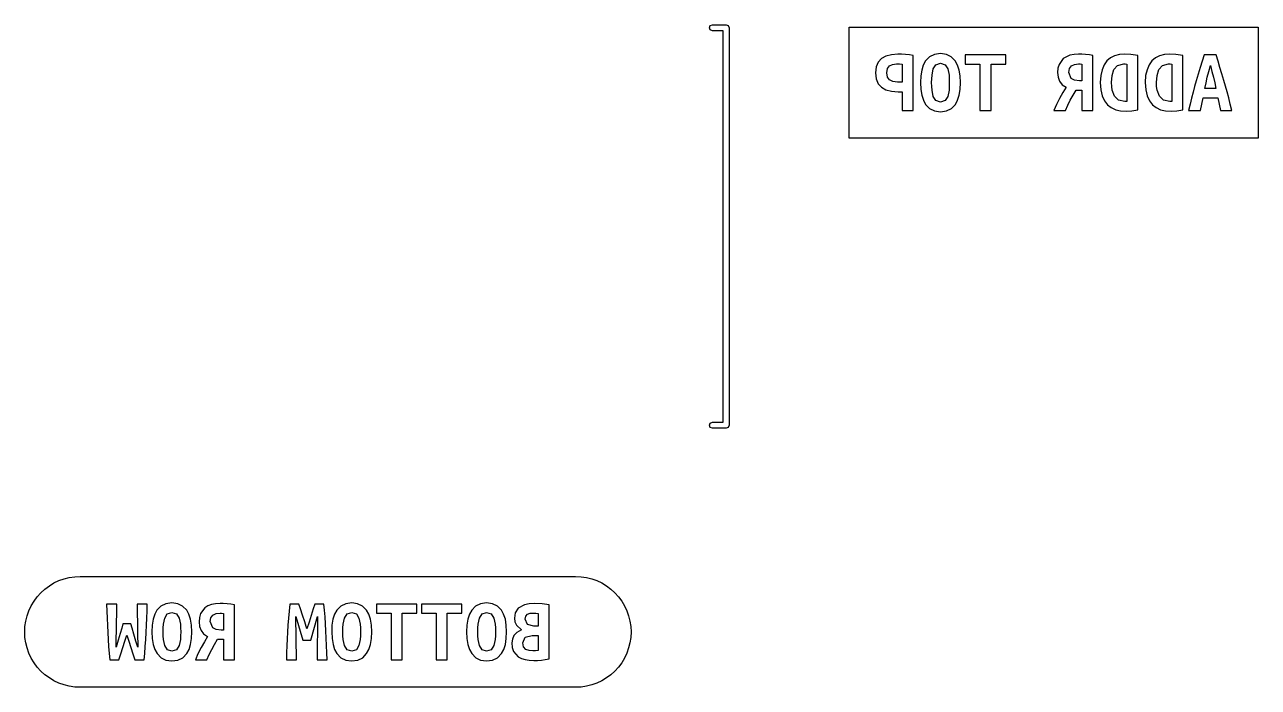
# Model space of a CAD drawing. Extents: x 15 to 417, y -164 to -100.
# Drawn here: x 163.66 to 187.62, y -161.1 to -148.23 of the extents above; entities that cross this region are included whole.
import ezdxf

# ---------------------------------------------------------------- set-up
doc = ezdxf.new("R2010")
doc.units = 0
doc.layers.add('BLACK', color=7, linetype='CONTINUOUS')

msp = doc.modelspace()

# ---------------------------------------------------------------- linework, layer by layer
at = {"layer": 'BLACK', "linetype": 'CONTINUOUS'}
for p, q in [((176.954, -148.286), (176.971, -148.244)), ((176.971, -148.328), (176.954, -148.286)), ((176.971, -148.244), (177.014, -148.226)), ((177.014, -148.226), (177.279, -148.226)), ((177.279, -148.226), (177.321, -148.244)), ((177.321, -148.244), (177.339, -148.286)), ((177.339, -148.286), (177.339, -156.006)), ((179.669, -148.275), (187.615, -148.275)), ((179.669, -150.429), (179.669, -148.275)), ((187.615, -148.275), (187.615, -150.429)), ((177.014, -148.346), (176.971, -148.328)), ((177.219, -148.346), (177.014, -148.346)), ((177.219, -155.946), (177.219, -148.346)), ((180.232, -148.953), (180.194, -149.046)), ((180.295, -148.885), (180.232, -148.953)), ((180.381, -148.838), (180.295, -148.885)), ((180.488, -148.81), (180.381, -148.838)), ((180.453, -149.026), (180.513, -148.997)), ((180.615, -148.8), (180.488, -148.81)), ((180.513, -148.997), (180.59, -148.987)), ((180.59, -148.987), (180.644, -148.988)), ((180.683, -148.802), (180.615, -148.8)), ((180.644, -148.988), (180.697, -148.992)), ((180.762, -148.806), (180.683, -148.802)), ((180.697, -148.992), (180.697, -149.342)), ((180.841, -148.814), (180.762, -148.806)), ((180.912, -148.826), (180.841, -148.814)), ((180.912, -149.893), (180.912, -148.826)), ((181.109, -149.01), (181.078, -149.107)), ((181.153, -148.93), (181.109, -149.01)), ((181.229, -148.851), (181.153, -148.93)), ((181.326, -148.804), (181.229, -148.851)), ((181.302, -149.085), (181.354, -149.004)), ((181.443, -148.788), (181.326, -148.804)), ((181.354, -149.004), (181.443, -148.975)), ((181.556, -148.804), (181.443, -148.788)), ((181.443, -148.975), (181.532, -149.004)), ((181.532, -149.004), (181.583, -149.086)), ((181.651, -148.851), (181.556, -148.804)), ((181.729, -148.93), (181.651, -148.851)), ((181.774, -149.01), (181.729, -148.93)), ((181.806, -149.107), (181.774, -149.01)), ((182.709, -148.812), (181.923, -148.812)), ((181.923, -148.812), (181.923, -148.991)), ((181.923, -148.991), (182.207, -148.991)), ((182.207, -148.991), (182.207, -149.893)), ((182.424, -149.893), (182.424, -148.991)), ((182.424, -148.991), (182.709, -148.991)), ((182.709, -148.991), (182.709, -148.812)), ((183.745, -148.997), (183.723, -149.07)), ((183.828, -148.886), (183.745, -148.997)), ((183.887, -148.848), (183.828, -148.886)), ((183.957, -148.821), (183.887, -148.848)), ((184.037, -148.805), (183.957, -148.821)), ((183.987, -149.027), (184.048, -148.997)), ((184.125, -148.8), (184.037, -148.805)), ((184.048, -148.997), (184.125, -148.987)), ((184.186, -148.802), (184.125, -148.8)), ((184.125, -148.987), (184.155, -148.988)), ((184.155, -148.988), (184.189, -148.992)), ((184.259, -148.806), (184.186, -148.802)), ((184.189, -148.992), (184.189, -149.317)), ((184.335, -148.815), (184.259, -148.806)), ((184.404, -148.828), (184.335, -148.815)), ((184.404, -149.893), (184.404, -148.828)), ((184.621, -149.007), (184.58, -149.101)), ((184.675, -148.93), (184.621, -149.007)), ((184.743, -148.872), (184.675, -148.93)), ((184.824, -148.832), (184.743, -148.872)), ((184.811, -149.099), (184.883, -149.018)), ((184.917, -148.808), (184.824, -148.832)), ((184.883, -149.018), (185, -148.987)), ((185.019, -148.8), (184.917, -148.808)), ((185, -148.987), (185.031, -148.988)), ((185.139, -148.805), (185.019, -148.8)), ((185.031, -148.988), (185.063, -148.992)), ((185.063, -148.992), (185.063, -149.719)), ((185.277, -148.826), (185.139, -148.805)), ((185.277, -149.881), (185.277, -148.826)), ((185.494, -149.007), (185.453, -149.101)), ((185.548, -148.93), (185.494, -149.007)), ((185.616, -148.872), (185.548, -148.93)), ((185.697, -148.832), (185.616, -148.872)), ((185.684, -149.099), (185.756, -149.018)), ((185.79, -148.808), (185.697, -148.832)), ((185.756, -149.018), (185.873, -148.987)), ((185.892, -148.8), (185.79, -148.808)), ((185.873, -148.987), (185.904, -148.988)), ((186.013, -148.805), (185.892, -148.8)), ((185.904, -148.988), (185.936, -148.992)), ((185.936, -148.992), (185.936, -149.719)), ((186.15, -148.826), (186.013, -148.805)), ((186.15, -149.881), (186.15, -148.826)), ((186.522, -148.933), (186.484, -149.057)), ((186.561, -148.812), (186.522, -148.933)), ((186.795, -148.812), (186.561, -148.812)), ((186.832, -148.932), (186.795, -148.812)), ((186.87, -149.055), (186.832, -148.932)), ((180.194, -149.046), (180.182, -149.162)), ((180.182, -149.162), (180.195, -149.279)), ((180.402, -149.16), (180.415, -149.079)), ((180.415, -149.245), (180.402, -149.16)), ((180.415, -149.079), (180.453, -149.026)), ((180.454, -149.3), (180.415, -149.245)), ((181.059, -149.221), (181.053, -149.352)), ((181.078, -149.107), (181.059, -149.221)), ((181.273, -149.276), (181.278, -149.204)), ((181.278, -149.204), (181.302, -149.085)), ((181.583, -149.086), (181.608, -149.205)), ((181.608, -149.205), (181.612, -149.276)), ((181.826, -149.221), (181.806, -149.107)), ((181.832, -149.352), (181.826, -149.221)), ((183.723, -149.07), (183.716, -149.155)), ((183.716, -149.155), (183.726, -149.245)), ((183.726, -149.245), (183.755, -149.326)), ((183.934, -149.153), (183.948, -149.079)), ((183.983, -149.274), (183.934, -149.153)), ((183.948, -149.079), (183.987, -149.027)), ((184.554, -149.216), (184.546, -149.352)), ((184.58, -149.101), (184.554, -149.216)), ((184.764, -149.352), (184.774, -149.216)), ((184.774, -149.216), (184.811, -149.099)), ((185.427, -149.216), (185.419, -149.352)), ((185.453, -149.101), (185.427, -149.216)), ((185.637, -149.352), (185.648, -149.216)), ((185.648, -149.216), (185.684, -149.099)), ((186.446, -149.185), (186.408, -149.316)), ((186.484, -149.057), (186.446, -149.185)), ((186.599, -149.354), (186.623, -149.246)), ((186.623, -149.246), (186.651, -149.138)), ((186.651, -149.138), (186.683, -149.022)), ((186.683, -149.022), (186.715, -149.138)), ((186.715, -149.138), (186.743, -149.246)), ((186.743, -149.246), (186.768, -149.354)), ((186.908, -149.181), (186.87, -149.055)), ((186.947, -149.311), (186.908, -149.181)), ((180.195, -149.279), (180.233, -149.372)), ((180.233, -149.372), (180.296, -149.442)), ((180.296, -149.442), (180.383, -149.49)), ((180.383, -149.49), (180.491, -149.519)), ((180.519, -149.331), (180.454, -149.3)), ((180.61, -149.342), (180.519, -149.331)), ((180.697, -149.342), (180.61, -149.342)), ((181.053, -149.352), (181.06, -149.483)), ((181.06, -149.483), (181.079, -149.597)), ((181.271, -149.352), (181.273, -149.276)), ((181.273, -149.428), (181.271, -149.352)), ((181.278, -149.499), (181.273, -149.428)), ((181.612, -149.428), (181.608, -149.5)), ((181.612, -149.276), (181.614, -149.352)), ((181.614, -149.352), (181.612, -149.428)), ((181.807, -149.597), (181.826, -149.483)), ((181.826, -149.483), (181.832, -149.352)), ((183.755, -149.326), (183.806, -149.393)), ((183.806, -149.393), (183.882, -149.443)), ((183.882, -149.443), (183.819, -149.543)), ((184.048, -149.306), (183.983, -149.274)), ((184.019, -149.594), (184.078, -149.495)), ((184.142, -149.317), (184.048, -149.306)), ((184.078, -149.495), (184.189, -149.495)), ((184.189, -149.317), (184.142, -149.317)), ((184.189, -149.495), (184.189, -149.893)), ((184.546, -149.352), (184.555, -149.491)), ((184.555, -149.491), (184.583, -149.608)), ((184.767, -149.429), (184.764, -149.352)), ((184.777, -149.5), (184.767, -149.429)), ((185.419, -149.352), (185.428, -149.491)), ((185.428, -149.491), (185.456, -149.608)), ((185.64, -149.429), (185.637, -149.352)), ((185.65, -149.5), (185.64, -149.429)), ((186.378, -149.425), (186.348, -149.536)), ((186.408, -149.316), (186.378, -149.425)), ((186.578, -149.466), (186.599, -149.354)), ((186.79, -149.466), (186.578, -149.466)), ((186.768, -149.354), (186.79, -149.466)), ((186.978, -149.418), (186.947, -149.311)), ((187.009, -149.53), (186.978, -149.418)), ((180.491, -149.519), (180.62, -149.528)), ((180.62, -149.528), (180.697, -149.528)), ((180.697, -149.528), (180.697, -149.893)), ((181.079, -149.597), (181.11, -149.694)), ((181.11, -149.694), (181.154, -149.774)), ((181.302, -149.618), (181.278, -149.499)), ((181.354, -149.7), (181.302, -149.618)), ((181.443, -149.729), (181.354, -149.7)), ((181.532, -149.7), (181.443, -149.729)), ((181.583, -149.619), (181.532, -149.7)), ((181.608, -149.5), (181.583, -149.619)), ((181.732, -149.774), (181.776, -149.694)), ((181.776, -149.694), (181.807, -149.597)), ((183.755, -149.658), (183.694, -149.779)), ((183.819, -149.543), (183.755, -149.658)), ((183.913, -149.791), (183.963, -149.692)), ((183.963, -149.692), (184.019, -149.594)), ((184.583, -149.608), (184.628, -149.704)), ((184.628, -149.704), (184.687, -149.78)), ((184.821, -149.616), (184.777, -149.5)), ((184.901, -149.693), (184.821, -149.616)), ((185.024, -149.72), (184.901, -149.693)), ((185.043, -149.72), (185.024, -149.72)), ((185.063, -149.719), (185.043, -149.72)), ((185.456, -149.608), (185.501, -149.704)), ((185.501, -149.704), (185.56, -149.78)), ((185.694, -149.616), (185.65, -149.5)), ((185.774, -149.693), (185.694, -149.616)), ((185.897, -149.72), (185.774, -149.693)), ((185.916, -149.72), (185.897, -149.72)), ((185.936, -149.719), (185.916, -149.72)), ((186.318, -149.652), (186.289, -149.771)), ((186.348, -149.536), (186.318, -149.652)), ((186.491, -149.893), (186.542, -149.644)), ((186.542, -149.644), (186.83, -149.644)), ((186.83, -149.644), (186.879, -149.893)), ((187.04, -149.647), (187.009, -149.53)), ((187.071, -149.768), (187.04, -149.647)), ((180.697, -149.893), (180.912, -149.893)), ((181.154, -149.774), (181.231, -149.853)), ((181.231, -149.853), (181.327, -149.9)), ((181.327, -149.9), (181.441, -149.916)), ((181.441, -149.916), (181.558, -149.9)), ((181.558, -149.9), (181.655, -149.853)), ((181.655, -149.853), (181.732, -149.774)), ((182.207, -149.893), (182.424, -149.893)), ((183.694, -149.779), (183.645, -149.893)), ((183.645, -149.893), (183.87, -149.893)), ((183.87, -149.893), (183.913, -149.791)), ((184.189, -149.893), (184.404, -149.893)), ((184.687, -149.78), (184.76, -149.837)), ((184.76, -149.837), (184.845, -149.877)), ((184.845, -149.877), (184.941, -149.9)), ((184.941, -149.9), (185.047, -149.907)), ((185.047, -149.907), (185.159, -149.901)), ((185.159, -149.901), (185.277, -149.881)), ((185.56, -149.78), (185.633, -149.837)), ((185.633, -149.837), (185.718, -149.877)), ((185.718, -149.877), (185.815, -149.9)), ((185.815, -149.9), (185.92, -149.907)), ((185.92, -149.907), (186.033, -149.901)), ((186.033, -149.901), (186.15, -149.881)), ((186.289, -149.771), (186.261, -149.893)), ((186.261, -149.893), (186.491, -149.893)), ((186.879, -149.893), (187.102, -149.893)), ((187.102, -149.893), (187.071, -149.768)), ((187.615, -150.429), (179.669, -150.429)), ((176.954, -156.006), (176.971, -155.964)), ((176.971, -155.964), (177.014, -155.946)), ((177.014, -155.946), (177.219, -155.946)), ((176.971, -156.048), (176.954, -156.006)), ((177.014, -156.066), (176.971, -156.048)), ((177.279, -156.066), (177.014, -156.066)), ((177.321, -156.048), (177.279, -156.066)), ((177.339, -156.006), (177.321, -156.048)), ((164.136, -159.125), (164.226, -159.07)), ((164.226, -159.07), (164.322, -159.025)), ((164.322, -159.025), (164.421, -158.99)), ((164.421, -158.99), (164.524, -158.964)), ((164.524, -158.964), (164.628, -158.949)), ((164.628, -158.949), (164.734, -158.943)), ((164.734, -158.943), (174.356, -158.943)), ((174.356, -158.943), (174.462, -158.949)), ((174.462, -158.949), (174.566, -158.964)), ((174.566, -158.964), (174.669, -158.99)), ((174.669, -158.99), (174.768, -159.025)), ((174.768, -159.025), (174.864, -159.07)), ((174.864, -159.07), (174.954, -159.125)), ((163.902, -159.337), (163.973, -159.259)), ((163.973, -159.259), (164.051, -159.188)), ((164.051, -159.188), (164.136, -159.125)), ((174.954, -159.125), (175.039, -159.188)), ((175.039, -159.188), (175.117, -159.259)), ((175.117, -159.259), (175.188, -159.337)), ((163.739, -159.608), (163.784, -159.512)), ((163.784, -159.512), (163.839, -159.422)), ((163.839, -159.422), (163.902, -159.337)), ((165.446, -159.48), (165.247, -159.48)), ((165.247, -159.48), (165.252, -159.615)), ((165.445, -159.585), (165.446, -159.48)), ((166.039, -159.48), (165.84, -159.48)), ((165.84, -159.48), (165.842, -159.585)), ((166.035, -159.614), (166.039, -159.48)), ((166.303, -159.519), (166.226, -159.598)), ((166.399, -159.472), (166.303, -159.519)), ((166.516, -159.456), (166.399, -159.472)), ((166.629, -159.472), (166.516, -159.456)), ((166.725, -159.519), (166.629, -159.472)), ((166.803, -159.598), (166.725, -159.519)), ((167.155, -159.554), (167.072, -159.665)), ((167.215, -159.516), (167.155, -159.554)), ((167.284, -159.489), (167.215, -159.516)), ((167.364, -159.473), (167.284, -159.489)), ((167.452, -159.468), (167.364, -159.473)), ((167.513, -159.47), (167.452, -159.468)), ((167.587, -159.474), (167.513, -159.47)), ((167.663, -159.483), (167.587, -159.474)), ((167.732, -159.496), (167.663, -159.483)), ((167.732, -160.561), (167.732, -159.496)), ((168.804, -159.48), (168.792, -159.62)), ((168.982, -159.48), (168.804, -159.48)), ((169.013, -159.573), (168.982, -159.48)), ((169.291, -159.48), (169.26, -159.575)), ((169.469, -159.48), (169.291, -159.48)), ((169.481, -159.599), (169.469, -159.48)), ((169.795, -159.519), (169.719, -159.598)), ((169.892, -159.472), (169.795, -159.519)), ((170.009, -159.456), (169.892, -159.472)), ((170.122, -159.472), (170.009, -159.456)), ((170.217, -159.519), (170.122, -159.472)), ((170.295, -159.598), (170.217, -159.519)), ((170.489, -159.48), (170.489, -159.659)), ((171.275, -159.48), (170.489, -159.48)), ((171.275, -159.659), (171.275, -159.48)), ((172.148, -159.48), (171.362, -159.48)), ((171.362, -159.48), (171.362, -159.659)), ((172.148, -159.659), (172.148, -159.48)), ((172.415, -159.519), (172.338, -159.598)), ((172.511, -159.472), (172.415, -159.519)), ((172.628, -159.456), (172.511, -159.472)), ((172.741, -159.472), (172.628, -159.456)), ((172.837, -159.519), (172.741, -159.472)), ((172.914, -159.598), (172.837, -159.519)), ((173.244, -159.56), (173.185, -159.652)), ((173.365, -159.494), (173.244, -159.56)), ((173.453, -159.475), (173.365, -159.494)), ((173.564, -159.468), (173.453, -159.475)), ((173.709, -159.476), (173.564, -159.468)), ((173.843, -159.494), (173.709, -159.476)), ((173.843, -160.544), (173.843, -159.494)), ((175.188, -159.337), (175.251, -159.422)), ((175.251, -159.422), (175.306, -159.512)), ((175.306, -159.512), (175.351, -159.608)), ((163.678, -159.81), (163.704, -159.707)), ((163.704, -159.707), (163.739, -159.608)), ((165.252, -159.615), (165.257, -159.754)), ((165.257, -159.754), (165.263, -159.894)), ((165.442, -159.805), (165.444, -159.694)), ((165.444, -159.694), (165.445, -159.585)), ((165.842, -159.585), (165.844, -159.693)), ((165.844, -159.693), (165.846, -159.803)), ((166.025, -159.892), (166.031, -159.752)), ((166.031, -159.752), (166.035, -159.614)), ((166.152, -159.775), (166.133, -159.889)), ((166.183, -159.678), (166.152, -159.775)), ((166.226, -159.598), (166.183, -159.678)), ((166.351, -159.872), (166.376, -159.753)), ((166.376, -159.753), (166.427, -159.672)), ((166.427, -159.672), (166.516, -159.643)), ((166.516, -159.643), (166.605, -159.672)), ((166.605, -159.672), (166.657, -159.754)), ((166.657, -159.754), (166.681, -159.873)), ((166.848, -159.678), (166.803, -159.598)), ((166.88, -159.775), (166.848, -159.678)), ((166.899, -159.889), (166.88, -159.775)), ((167.051, -159.738), (167.043, -159.823)), ((167.072, -159.665), (167.051, -159.738)), ((167.262, -159.821), (167.275, -159.747)), ((167.275, -159.747), (167.314, -159.695)), ((167.314, -159.695), (167.375, -159.665)), ((167.375, -159.665), (167.452, -159.655)), ((167.452, -159.655), (167.482, -159.656)), ((167.482, -159.656), (167.517, -159.66)), ((167.517, -159.66), (167.517, -159.985)), ((168.78, -159.756), (168.77, -159.89)), ((168.792, -159.62), (168.78, -159.756)), ((168.936, -160.561), (168.926, -159.721)), ((168.926, -159.721), (169.059, -160.179)), ((169.052, -159.693), (169.013, -159.573)), ((169.095, -159.825), (169.052, -159.693)), ((169.221, -159.699), (169.179, -159.833)), ((169.216, -160.179), (169.343, -159.721)), ((169.26, -159.575), (169.221, -159.699)), ((169.343, -159.721), (169.335, -160.561)), ((169.491, -159.727), (169.481, -159.599)), ((169.5, -159.862), (169.491, -159.727)), ((169.644, -159.775), (169.625, -159.889)), ((169.675, -159.678), (169.644, -159.775)), ((169.719, -159.598), (169.675, -159.678)), ((169.844, -159.872), (169.868, -159.753)), ((169.868, -159.753), (169.92, -159.672)), ((169.92, -159.672), (170.009, -159.643)), ((170.009, -159.643), (170.098, -159.672)), ((170.098, -159.672), (170.149, -159.754)), ((170.149, -159.754), (170.174, -159.873)), ((170.34, -159.678), (170.295, -159.598)), ((170.372, -159.775), (170.34, -159.678)), ((170.392, -159.889), (170.372, -159.775)), ((170.489, -159.659), (170.773, -159.659)), ((170.773, -159.659), (170.773, -160.561)), ((170.99, -160.561), (170.99, -159.659)), ((170.99, -159.659), (171.275, -159.659)), ((171.362, -159.659), (171.647, -159.659)), ((171.647, -159.659), (171.647, -160.561)), ((171.863, -160.561), (171.863, -159.659)), ((171.863, -159.659), (172.148, -159.659)), ((172.263, -159.775), (172.245, -159.889)), ((172.295, -159.678), (172.263, -159.775)), ((172.338, -159.598), (172.295, -159.678)), ((172.463, -159.872), (172.487, -159.753)), ((172.487, -159.753), (172.539, -159.672)), ((172.539, -159.672), (172.628, -159.643)), ((172.628, -159.643), (172.717, -159.672)), ((172.717, -159.672), (172.769, -159.754)), ((172.769, -159.754), (172.793, -159.873)), ((172.959, -159.678), (172.914, -159.598)), ((172.992, -159.775), (172.959, -159.678)), ((173.011, -159.889), (172.992, -159.775)), ((173.185, -159.652), (173.169, -159.753)), ((173.169, -159.753), (173.179, -159.825)), ((173.379, -159.776), (173.391, -159.714)), ((173.421, -159.874), (173.379, -159.776)), ((173.391, -159.714), (173.424, -159.677)), ((173.424, -159.677), (173.473, -159.659)), ((173.473, -159.659), (173.531, -159.655)), ((173.531, -159.655), (173.581, -159.657)), ((173.581, -159.657), (173.629, -159.662)), ((173.629, -159.662), (173.629, -159.91)), ((175.351, -159.608), (175.386, -159.707)), ((175.386, -159.707), (175.412, -159.81)), ((163.657, -160.02), (163.662, -159.914)), ((163.662, -160.126), (163.657, -160.02)), ((163.662, -159.914), (163.678, -159.81)), ((165.263, -159.894), (165.269, -160.033)), ((165.269, -160.033), (165.277, -160.171)), ((165.437, -160.126), (165.439, -160.021)), ((165.439, -160.021), (165.44, -159.913)), ((165.44, -159.913), (165.442, -159.805)), ((165.542, -159.945), (165.511, -160.053)), ((165.563, -159.863), (165.542, -159.945)), ((165.72, -159.863), (165.563, -159.863)), ((165.744, -159.948), (165.72, -159.863)), ((165.778, -160.067), (165.744, -159.948)), ((165.846, -159.803), (165.847, -159.913)), ((165.847, -159.913), (165.849, -160.02)), ((165.849, -160.02), (165.851, -160.126)), ((166.009, -160.169), (166.018, -160.031)), ((166.018, -160.031), (166.025, -159.892)), ((166.133, -159.889), (166.127, -160.02)), ((166.127, -160.02), (166.133, -160.151)), ((166.345, -160.02), (166.347, -159.944)), ((166.347, -160.096), (166.345, -160.02)), ((166.347, -159.944), (166.351, -159.872)), ((166.681, -159.873), (166.686, -159.944)), ((166.686, -159.944), (166.687, -160.02)), ((166.687, -160.02), (166.686, -160.096)), ((166.906, -160.02), (166.899, -159.889)), ((166.899, -160.151), (166.906, -160.02)), ((167.043, -159.823), (167.053, -159.913)), ((167.053, -159.913), (167.082, -159.994)), ((167.082, -159.994), (167.133, -160.061)), ((167.311, -159.942), (167.262, -159.821)), ((167.375, -159.974), (167.311, -159.942)), ((167.47, -159.985), (167.375, -159.974)), ((167.517, -159.985), (167.47, -159.985)), ((168.761, -160.023), (168.754, -160.155)), ((168.77, -159.89), (168.761, -160.023)), ((169.139, -159.959), (169.095, -159.825)), ((169.179, -159.833), (169.139, -159.959)), ((169.507, -160.001), (169.5, -159.862)), ((169.514, -160.143), (169.507, -160.001)), ((169.625, -159.889), (169.619, -160.02)), ((169.619, -160.02), (169.626, -160.151)), ((169.837, -160.02), (169.839, -159.944)), ((169.839, -160.096), (169.837, -160.02)), ((169.839, -159.944), (169.844, -159.872)), ((170.174, -159.873), (170.178, -159.944)), ((170.178, -159.944), (170.18, -160.02)), ((170.18, -160.02), (170.178, -160.096)), ((170.398, -160.02), (170.392, -159.889)), ((170.392, -160.151), (170.398, -160.02)), ((172.245, -159.889), (172.239, -160.02)), ((172.239, -160.02), (172.245, -160.151)), ((172.457, -160.02), (172.458, -159.944)), ((172.458, -160.096), (172.457, -160.02)), ((172.458, -159.944), (172.463, -159.872)), ((172.793, -159.873), (172.798, -159.944)), ((172.798, -159.944), (172.799, -160.02)), ((172.799, -160.02), (172.798, -160.096)), ((173.017, -160.02), (173.011, -159.889)), ((173.011, -160.151), (173.017, -160.02)), ((173.215, -160.03), (173.158, -160.092)), ((173.179, -159.825), (173.207, -159.889)), ((173.207, -159.889), (173.307, -159.983)), ((173.307, -159.983), (173.215, -160.03)), ((173.545, -159.91), (173.421, -159.874)), ((173.629, -159.91), (173.545, -159.91)), ((175.412, -159.81), (175.428, -159.914)), ((175.428, -159.914), (175.433, -160.02)), ((175.433, -160.02), (175.428, -160.126)), ((163.678, -160.23), (163.662, -160.126)), ((163.704, -160.333), (163.678, -160.23)), ((165.277, -160.171), (165.286, -160.306)), ((165.474, -160.181), (165.435, -160.32)), ((165.435, -160.32), (165.436, -160.226)), ((165.436, -160.226), (165.437, -160.126)), ((165.511, -160.053), (165.474, -160.181)), ((165.563, -160.325), (165.601, -160.201)), ((165.601, -160.201), (165.64, -160.083)), ((165.64, -160.083), (165.679, -160.198)), ((165.679, -160.198), (165.72, -160.322)), ((165.817, -160.198), (165.778, -160.067)), ((165.853, -160.32), (165.817, -160.198)), ((165.851, -160.126), (165.852, -160.226)), ((165.852, -160.226), (165.853, -160.32)), ((165.999, -160.306), (166.009, -160.169)), ((166.133, -160.151), (166.152, -160.265)), ((166.152, -160.265), (166.184, -160.362)), ((166.351, -160.167), (166.347, -160.096)), ((166.376, -160.286), (166.351, -160.167)), ((166.681, -160.168), (166.657, -160.287)), ((166.686, -160.096), (166.681, -160.168)), ((166.849, -160.362), (166.88, -160.265)), ((166.88, -160.265), (166.899, -160.151)), ((167.147, -160.211), (167.082, -160.326)), ((167.133, -160.061), (167.209, -160.111)), ((167.209, -160.111), (167.147, -160.211)), ((167.291, -160.36), (167.346, -160.262)), ((167.346, -160.262), (167.405, -160.163)), ((167.405, -160.163), (167.517, -160.163)), ((167.517, -160.163), (167.517, -160.561)), ((168.754, -160.155), (168.748, -160.288)), ((169.059, -160.179), (169.216, -160.179)), ((169.521, -160.285), (169.514, -160.143)), ((169.626, -160.151), (169.645, -160.265)), ((169.645, -160.265), (169.676, -160.362)), ((169.844, -160.167), (169.839, -160.096)), ((169.868, -160.286), (169.844, -160.167)), ((170.174, -160.168), (170.149, -160.287)), ((170.178, -160.096), (170.174, -160.168)), ((170.342, -160.362), (170.373, -160.265)), ((170.373, -160.265), (170.392, -160.151)), ((172.245, -160.151), (172.264, -160.265)), ((172.264, -160.265), (172.296, -160.362)), ((172.463, -160.167), (172.458, -160.096)), ((172.487, -160.286), (172.463, -160.167)), ((172.793, -160.168), (172.769, -160.287)), ((172.798, -160.096), (172.793, -160.168)), ((172.961, -160.362), (172.992, -160.265)), ((172.992, -160.265), (173.011, -160.151)), ((173.129, -160.161), (173.119, -160.235)), ((173.119, -160.235), (173.127, -160.325)), ((173.158, -160.092), (173.129, -160.161)), ((173.33, -160.235), (173.38, -160.122)), ((173.347, -160.312), (173.33, -160.235)), ((173.38, -160.122), (173.513, -160.088)), ((173.513, -160.088), (173.629, -160.088)), ((173.629, -160.088), (173.629, -160.381)), ((175.412, -160.23), (175.386, -160.333)), ((175.428, -160.126), (175.412, -160.23)), ((163.739, -160.432), (163.704, -160.333)), ((163.784, -160.528), (163.739, -160.432)), ((165.286, -160.306), (165.296, -160.437)), ((165.296, -160.437), (165.308, -160.561)), ((165.486, -160.561), (165.524, -160.447)), ((165.524, -160.447), (165.563, -160.325)), ((165.72, -160.322), (165.76, -160.447)), ((165.76, -160.447), (165.797, -160.561)), ((165.975, -160.561), (165.988, -160.437)), ((165.988, -160.437), (165.999, -160.306)), ((166.184, -160.362), (166.228, -160.442)), ((166.228, -160.442), (166.305, -160.521)), ((166.428, -160.368), (166.376, -160.286)), ((166.516, -160.397), (166.428, -160.368)), ((166.605, -160.368), (166.516, -160.397)), ((166.657, -160.287), (166.605, -160.368)), ((166.728, -160.521), (166.805, -160.442)), ((166.805, -160.442), (166.849, -160.362)), ((167.022, -160.447), (166.972, -160.561)), ((167.082, -160.326), (167.022, -160.447)), ((167.197, -160.561), (167.241, -160.459)), ((167.241, -160.459), (167.291, -160.36)), ((168.743, -160.423), (168.739, -160.561)), ((168.748, -160.288), (168.743, -160.423)), ((169.526, -160.426), (169.521, -160.285)), ((169.532, -160.561), (169.526, -160.426)), ((169.676, -160.362), (169.72, -160.442)), ((169.72, -160.442), (169.797, -160.521)), ((169.92, -160.368), (169.868, -160.286)), ((170.009, -160.397), (169.92, -160.368)), ((170.098, -160.368), (170.009, -160.397)), ((170.149, -160.287), (170.098, -160.368)), ((170.221, -160.521), (170.298, -160.442)), ((170.298, -160.442), (170.342, -160.362)), ((172.296, -160.362), (172.34, -160.442)), ((172.34, -160.442), (172.417, -160.521)), ((172.54, -160.368), (172.487, -160.286)), ((172.628, -160.397), (172.54, -160.368)), ((172.717, -160.368), (172.628, -160.397)), ((172.769, -160.287), (172.717, -160.368)), ((172.84, -160.521), (172.917, -160.442)), ((172.917, -160.442), (172.961, -160.362)), ((173.127, -160.325), (173.152, -160.398)), ((173.152, -160.398), (173.242, -160.503)), ((173.242, -160.503), (173.304, -160.536)), ((173.392, -160.36), (173.347, -160.312)), ((173.454, -160.382), (173.392, -160.36)), ((173.526, -160.388), (173.454, -160.382)), ((173.579, -160.387), (173.526, -160.388)), ((173.629, -160.381), (173.579, -160.387)), ((175.351, -160.432), (175.306, -160.528)), ((175.386, -160.333), (175.351, -160.432)), ((163.839, -160.618), (163.784, -160.528)), ((163.902, -160.703), (163.839, -160.618)), ((163.973, -160.781), (163.902, -160.703)), ((165.308, -160.561), (165.486, -160.561)), ((165.797, -160.561), (165.975, -160.561)), ((166.305, -160.521), (166.4, -160.568)), ((166.4, -160.568), (166.514, -160.584)), ((166.514, -160.584), (166.631, -160.568)), ((166.631, -160.568), (166.728, -160.521)), ((166.972, -160.561), (167.197, -160.561)), ((167.517, -160.561), (167.732, -160.561)), ((168.739, -160.561), (168.936, -160.561)), ((169.335, -160.561), (169.532, -160.561)), ((169.797, -160.521), (169.893, -160.568)), ((169.893, -160.568), (170.007, -160.584)), ((170.007, -160.584), (170.124, -160.568)), ((170.124, -160.568), (170.221, -160.521)), ((170.773, -160.561), (170.99, -160.561)), ((171.647, -160.561), (171.863, -160.561)), ((172.417, -160.521), (172.512, -160.568)), ((172.512, -160.568), (172.626, -160.584)), ((172.626, -160.584), (172.743, -160.568)), ((172.743, -160.568), (172.84, -160.521)), ((173.304, -160.536), (173.376, -160.559)), ((173.376, -160.559), (173.457, -160.571)), ((173.457, -160.571), (173.543, -160.575)), ((173.543, -160.575), (173.616, -160.573)), ((173.616, -160.573), (173.691, -160.567)), ((173.691, -160.567), (173.768, -160.558)), ((173.768, -160.558), (173.843, -160.544)), ((175.188, -160.703), (175.117, -160.781)), ((175.251, -160.618), (175.188, -160.703)), ((175.306, -160.528), (175.251, -160.618)), ((164.051, -160.852), (163.973, -160.781)), ((164.136, -160.915), (164.051, -160.852)), ((164.226, -160.97), (164.136, -160.915)), ((164.322, -161.015), (164.226, -160.97)), ((174.864, -160.97), (174.768, -161.015)), ((174.954, -160.915), (174.864, -160.97)), ((175.039, -160.852), (174.954, -160.915)), ((175.117, -160.781), (175.039, -160.852)), ((164.421, -161.05), (164.322, -161.015)), ((164.524, -161.076), (164.421, -161.05)), ((164.628, -161.091), (164.524, -161.076)), ((164.734, -161.097), (164.628, -161.091)), ((174.356, -161.097), (164.734, -161.097)), ((174.462, -161.091), (174.356, -161.097)), ((174.566, -161.076), (174.462, -161.091)), ((174.669, -161.05), (174.566, -161.076)), ((174.768, -161.015), (174.669, -161.05))]:
    msp.add_line(p, q, dxfattribs=at)

doc.saveas('drawing.dxf')
